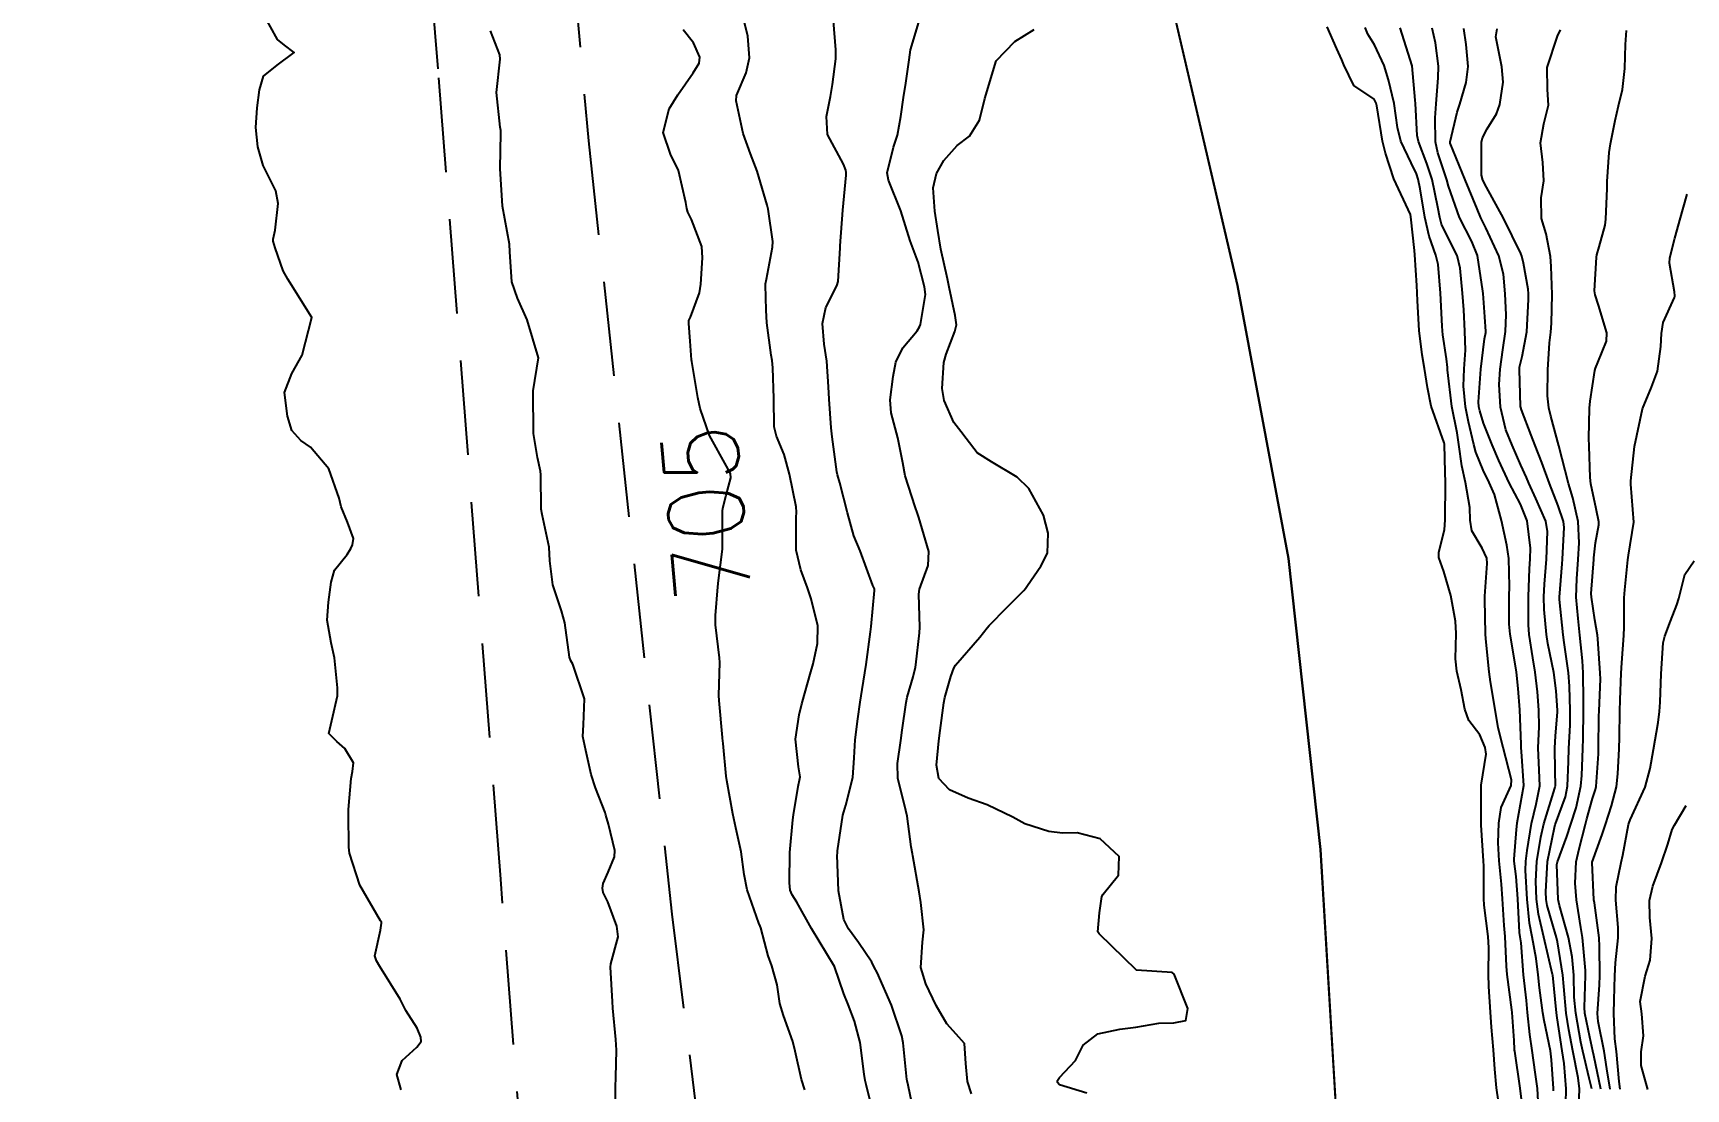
# Model space of a CAD drawing. Header units: metres. Extents: x 298520 to 308411, y 7433745 to 7450750.
# Drawn here: x 305099.4 to 305186.8, y 7438116.7 to 7438172.6 of the extents above; entities that cross this region are included whole.
import ezdxf
from ezdxf.enums import TextEntityAlignment as Align

# ---------------------------------------------------------------- set-up
doc = ezdxf.new("R2010")
doc.units = ezdxf.units.M
doc.header["$LTSCALE"] = 10
doc.linetypes.add('CONTINUO', pattern=[0])
doc.linetypes.add('DASHED', pattern=[0.75, 0.5, -0.25])
for name, color, linetype in [('Cotas', 45, 'Continuous'), ('Curvas de Nivel 1m', 11, 'Continuous'), ('Curvas de Nivel 5m', 15, 'Continuous'), ('Eixo_Estaqueamento', 45, 'CONTINUO'), ('Linha Férrea', 251, 'TRACKS'), ('Vias Secundárias', 230, 'DASHED')]:
    doc.layers.add(name, color=color, linetype=linetype)
doc.styles.add('Style-STANDARD', font='STANDARD.shx')
doc.linetypes.add('TRACKS', pattern='A,0.15,[130,ltypeshp.shx,S=0.25,R=0,X=0,Y=0],0.15', length=0.3)

msp = doc.modelspace()

# ---------------------------------------------------------------- linework, layer by layer
at = {"layer": 'Curvas de Nivel 1m', "flags": 128}
for points, elevation in [([(305118.826, 7438116.703), (305118.591, 7438117.506), (305118.886, 7438118.26), (305119.655, 7438118.957), (305119.881, 7438119.266), (305119.871, 7438119.488), (305119.668, 7438119.963), (305119.074, 7438120.896), (305118.777, 7438121.504), (305117.708, 7438123.219), (305117.519, 7438123.522), (305117.444, 7438123.795), (305117.729, 7438125.151), (305117.796, 7438125.519), (305117.786, 7438125.572), (305117.734, 7438125.645), (305116.646, 7438127.531), (305116.092, 7438129.223), (305116.056, 7438129.537), (305116.042, 7438131.296), (305116.048, 7438131.538), (305116.186, 7438133.178), (305116.256, 7438133.536), (305116.302, 7438134), (305115.845, 7438134.758), (305115.426, 7438135.122), (305115.005, 7438135.548), (305115.166, 7438136.241), (305115.455, 7438137.544), (305115.461, 7438137.963), (305115.295, 7438139.546), (305115.121, 7438140.337), (305114.922, 7438141.55), (305114.99, 7438142.492), (305115.121, 7438143.548), (305115.303, 7438144.196), (305115.965, 7438145.017), (305116.165, 7438145.343), (305116.248, 7438145.536), (305116.31, 7438145.869), (305115.985, 7438146.734), (305115.653, 7438147.543), (305115.553, 7438147.992), (305115.008, 7438149.55), (305114.034, 7438150.69), (305113.518, 7438151.048), (305113.05, 7438151.575), (305112.81, 7438152.338), (305112.657, 7438153.581), (305113.055, 7438154.598), (305113.598, 7438155.567), (305114.113, 7438157.56), (305112.834, 7438159.58), (305112.593, 7438160.029), (305112.159, 7438161.237), (305112.068, 7438161.591), (305112.062, 7438161.693), (305112.169, 7438162.177), (305112.331, 7438163.588), (305112.193, 7438164.253), (305111.537, 7438165.597), (305111.243, 7438166.58), (305111.138, 7438167.601), (305111.214, 7438168.635), (305111.334, 7438169.599), (305111.55, 7438170.318), (305112.276, 7438170.902), (305113.163, 7438171.577), (305112.654, 7438171.952), (305112.29, 7438172.251), (305111.546, 7438173.598)], 703), ([(305130.141, 7438115.365), (305130.153, 7438116.839), (305130.18, 7438117.365), (305130.211, 7438118.808), (305130.179, 7438119.365), (305130.017, 7438121.029), (305129.993, 7438121.367), (305129.894, 7438123.185), (305129.919, 7438123.368), (305130.302, 7438124.79), (305130.235, 7438125.365), (305129.746, 7438126.653), (305129.514, 7438127.137), (305129.475, 7438127.374), (305129.508, 7438127.623), (305129.766, 7438128.218), (305130.109, 7438129.035), (305130.12, 7438129.367), (305129.797, 7438130.757), (305129.655, 7438131.226), (305129.605, 7438131.373), (305129.11, 7438132.675), (305128.881, 7438133.384), (305128.588, 7438134.642), (305128.44, 7438135.391), (305128.472, 7438136.004), (305128.524, 7438137.39), (305127.9, 7438139.209), (305127.792, 7438139.401), (305127.724, 7438139.583), (305127.478, 7438141.404), (305127.3, 7438142.035), (305126.847, 7438143.411), (305126.689, 7438144.685), (305126.653, 7438145.413), (305126.276, 7438147.131), (305126.229, 7438147.418), (305126.211, 7438149.227), (305126.192, 7438149.418), (305126.03, 7438150.153), (305125.826, 7438151.422), (305125.82, 7438151.647), (305125.812, 7438153.423), (305125.813, 7438153.676), (305126.093, 7438155.42), (305125.497, 7438157.426), (305124.985, 7438158.577), (305124.685, 7438159.435), (305124.576, 7438161.019), (305124.552, 7438161.436), (305124.183, 7438163.44), (305124.06, 7438165.442), (305124.095, 7438167.306), (305124.09, 7438167.442), (305124.06, 7438167.618), (305123.865, 7438169.446), (305124.06, 7438171.223), (305124.052, 7438171.443), (305123.551, 7438172.707)], 704), ([(305143.622, 7438116.113), (305143.41, 7438116.983), (305143.363, 7438117.204), (305143.316, 7438117.526), (305143.097, 7438119.208), (305142.797, 7438120.336), (305142.466, 7438121.218), (305142.24, 7438121.773), (305141.73, 7438123.23), (305140.529, 7438125.242), (305139.747, 7438126.625), (305139.507, 7438127.01), (305139.403, 7438127.255), (305139.358, 7438127.657), (305139.372, 7438129.256), (305139.533, 7438130.986), (305139.57, 7438131.253), (305139.818, 7438132.748), (305139.908, 7438133.163), (305139.919, 7438133.249), (305139.831, 7438133.784), (305139.684, 7438135.253), (305139.866, 7438136.545), (305140.006, 7438137.114), (305140.044, 7438137.248), (305140.458, 7438138.681), (305140.605, 7438139.243), (305140.841, 7438140.314), (305140.859, 7438141.241), (305140.509, 7438142.673), (305140.308, 7438143.246), (305139.957, 7438144.203), (305139.717, 7438145.254), (305139.708, 7438146.972), (305139.736, 7438147.254), (305139.707, 7438147.545), (305139.36, 7438149.26), (305139.083, 7438150.314), (305138.677, 7438151.27), (305138.549, 7438151.774), (305138.531, 7438153.273), (305138.476, 7438154.885), (305138.435, 7438155.275), (305138.386, 7438155.565), (305138.164, 7438157.279), (305138.123, 7438157.947), (305138.088, 7438159.281), (305138.095, 7438159.329), (305138.146, 7438159.583), (305138.453, 7438161.276), (305138.47, 7438161.579), (305138.233, 7438163.279), (305138.186, 7438163.487), (305137.645, 7438165.286), (305137.297, 7438166.214), (305136.909, 7438167.293), (305136.537, 7438169.019), (305136.565, 7438169.297), (305137.065, 7438170.502), (305137.236, 7438171.29), (305137.157, 7438172.429), (305136.948, 7438173.294)], 706), ([(305146.006, 7438115.176), (305145.631, 7438116.942), (305145.573, 7438117.181), (305145.566, 7438117.248), (305145.371, 7438119.183), (305145.294, 7438119.556), (305144.751, 7438121.189), (305143.995, 7438122.902), (305143.843, 7438123.199), (305143.707, 7438123.448), (305143.009, 7438124.494), (305142.471, 7438125.219), (305142.227, 7438125.712), (305141.942, 7438127.227), (305141.888, 7438129.122), (305141.891, 7438129.228), (305141.902, 7438129.346), (305142.185, 7438131.224), (305142.337, 7438131.751), (305142.71, 7438133.217), (305142.785, 7438134.27), (305142.834, 7438135.215), (305142.971, 7438136.32), (305143.095, 7438137.212), (305143.209, 7438137.884), (305143.405, 7438139.207), (305143.646, 7438140.93), (305143.678, 7438141.204), (305143.859, 7438143.118), (305143.845, 7438143.201), (305143.764, 7438143.384), (305143.089, 7438145.213), (305142.761, 7438145.998), (305142.428, 7438147.223), (305142.017, 7438148.804), (305141.898, 7438149.231), (305141.865, 7438149.391), (305141.608, 7438151.234), (305141.561, 7438151.721), (305141.448, 7438153.236), (305141.427, 7438153.882), (305141.34, 7438155.238), (305141.196, 7438156.146), (305141.109, 7438157.24), (305141.283, 7438158.081), (305141.857, 7438159.233), (305141.928, 7438159.45), (305142.032, 7438161.231), (305142.044, 7438161.351), (305142.183, 7438163.23), (305142.357, 7438165.082), (305142.358, 7438165.228), (305142.34, 7438165.354), (305142.217, 7438165.67), (305141.377, 7438167.239), (305141.309, 7438168.178), (305141.536, 7438169.237), (305141.631, 7438169.875), (305141.806, 7438171.235), (305141.817, 7438171.705), (305141.681, 7438173.236)], 707), ([(305148.977, 7438116.49), (305148.775, 7438117.143), (305148.689, 7438118.102), (305148.608, 7438119.146), (305148.167, 7438119.652), (305147.673, 7438120.192), (305147.118, 7438121.166), (305146.564, 7438122.301), (305146.305, 7438123.174), (305146.391, 7438124.505), (305146.465, 7438125.173), (305146.31, 7438126.612), (305146.22, 7438127.175), (305145.882, 7438129.078), (305145.861, 7438129.179), (305145.787, 7438129.547), (305145.586, 7438131.182), (305145.516, 7438131.472), (305145.08, 7438133.187), (305145.062, 7438133.96), (305145.251, 7438135.186), (305145.319, 7438135.724), (305145.522, 7438137.184), (305145.587, 7438137.474), (305145.893, 7438138.551), (305146.029, 7438139.051), (305146.047, 7438139.179), (305146.225, 7438140.872), (305146.249, 7438141.177), (305146.202, 7438142.915), (305146.24, 7438143.177), (305146.693, 7438144.442), (305146.733, 7438145.172), (305146.202, 7438146.967), (305146.126, 7438147.179), (305145.998, 7438147.546), (305145.48, 7438149.185), (305145.351, 7438149.865), (305145.079, 7438151.19), (305144.73, 7438152.519), (305144.676, 7438153.194), (305144.834, 7438154.44), (305144.978, 7438155.191), (305145.346, 7438155.942), (305146.11, 7438156.839), (305146.236, 7438157.054), (305146.279, 7438157.178), (305146.544, 7438158.768), (305146.504, 7438159.176), (305146.156, 7438160.472), (305145.896, 7438161.183), (305145.741, 7438161.61), (305145.244, 7438163.189), (305144.593, 7438164.81), (305144.53, 7438165.197), (305144.865, 7438166.555), (305145.066, 7438167.192), (305145.253, 7438168.185), (305145.383, 7438169.189), (305145.516, 7438169.942), (305145.688, 7438171.186), (305145.761, 7438171.713), (305146.196, 7438173.181)], 708), ([(305155.088, 7438116.529), (305153.632, 7438116.968), (305153.527, 7438117.091), (305153.53, 7438117.196), (305153.637, 7438117.358), (305154.481, 7438118.247), (305154.878, 7438119.072), (305155.669, 7438119.672), (305156.816, 7438119.904), (305157.673, 7438120.014), (305158.883, 7438120.23), (305159.675, 7438120.253), (305160.309, 7438120.372), (305160.421, 7438121.003), (305159.701, 7438122.828), (305159.596, 7438122.906), (305157.703, 7438123.04), (305155.731, 7438124.95), (305155.656, 7438125.061), (305155.743, 7438126.059), (305155.876, 7438126.935), (305155.946, 7438127.058), (305156.758, 7438128.061), (305156.798, 7438129.05), (305155.792, 7438129.981), (305154.569, 7438130.298), (305153.795, 7438130.282), (305153.069, 7438130.364), (305151.799, 7438130.766), (305151.168, 7438131.116), (305149.809, 7438131.779), (305148.804, 7438132.137), (305147.817, 7438132.57), (305147.251, 7438133.166), (305147.133, 7438133.867), (305147.262, 7438135.166), (305147.322, 7438135.702), (305147.523, 7438137.163), (305147.58, 7438137.46), (305147.894, 7438138.567), (305148.048, 7438139.011), (305148.141, 7438139.156), (305149.429, 7438140.648), (305149.819, 7438141.132), (305149.924, 7438141.265), (305150.843, 7438142.211), (305151.744, 7438143.112), (305151.838, 7438143.218), (305151.947, 7438143.38), (305152.656, 7438144.406), (305153.002, 7438145.095), (305153.043, 7438146.154), (305152.786, 7438147.098), (305152.014, 7438148.508), (305151.402, 7438149.116), (305150.031, 7438149.919), (305149.287, 7438150.392), (305148.706, 7438151.15), (305148.419, 7438151.526), (305148.051, 7438152.008), (305147.537, 7438153.165), (305147.438, 7438153.8), (305147.524, 7438155.166), (305147.642, 7438155.62), (305148.109, 7438156.812), (305148.184, 7438157.159), (305148.12, 7438157.658), (305147.806, 7438159.163), (305147.707, 7438159.605), (305147.353, 7438161.168), (305147.197, 7438162.146), (305147.048, 7438163.171), (305146.957, 7438164.417), (305147.136, 7438165.171), (305147.527, 7438165.859), (305148.228, 7438166.642), (305148.878, 7438167.15), (305149.4, 7438167.988), (305149.687, 7438169.139), (305150.283, 7438171.13), (305151.269, 7438172.144), (305152.3, 7438172.78)], 709), ([(305178.168, 7438115.341), (305177.998, 7438116.795), (305177.708, 7438118.754), (305177.699, 7438118.799), (305177.697, 7438118.834), (305177.668, 7438119.31), (305177.57, 7438120.801), (305177.558, 7438120.927), (305177.302, 7438122.804), (305177.271, 7438123.243), (305177.193, 7438124.805), (305177.142, 7438125.403), (305177.048, 7438126.807), (305176.999, 7438127.573), (305176.882, 7438128.809), (305176.833, 7438129.77), (305176.854, 7438130.809), (305176.991, 7438131.628), (305177.511, 7438132.803), (305177.535, 7438133.095), (305177.087, 7438134.808), (305176.829, 7438135.844), (305176.661, 7438136.812), (305176.431, 7438138.278), (305176.357, 7438138.815), (305176.182, 7438140.556), (305176.162, 7438140.818), (305176.124, 7438142.635), (305176.128, 7438142.818), (305176.253, 7438144.533), (305176.223, 7438144.817), (305175.978, 7438145.358), (305175.436, 7438146.277), (305175.35, 7438146.83), (305175.331, 7438147.502), (305175.106, 7438148.834), (305174.911, 7438149.716), (305174.752, 7438150.839), (305174.652, 7438151.444), (305174.386, 7438152.845), (305174.155, 7438154.786), (305174.155, 7438154.849), (305174.156, 7438154.911), (305174.098, 7438155.368), (305173.906, 7438156.638), (305173.878, 7438156.844), (305173.867, 7438157.094), (305173.785, 7438158.845), (305173.661, 7438160.351), (305173.531, 7438160.849), (305173.171, 7438161.853), (305172.949, 7438162.859), (305172.707, 7438164.36), (305172.605, 7438164.864), (305172.505, 7438165.155), (305172.222, 7438165.741), (305171.687, 7438166.875), (305171.514, 7438167.607), (305171.325, 7438168.879), (305171.027, 7438170.13), (305170.799, 7438170.885), (305170.294, 7438171.97), (305169.942, 7438172.538), (305169.795, 7438172.898)], 711), ([(305178.945, 7438116.099), (305178.903, 7438116.781), (305178.786, 7438117.643), (305178.625, 7438118.786), (305178.509, 7438119.625), (305178.386, 7438120.789), (305178.319, 7438121.421), (305178.173, 7438122.793), (305178.05, 7438124.473), (305177.993, 7438124.796), (305177.961, 7438125.023), (305177.859, 7438126.798), (305177.771, 7438127.98), (305177.682, 7438128.801), (305177.675, 7438128.91), (305177.8, 7438130.469), (305177.827, 7438130.8), (305177.832, 7438130.829), (305178.179, 7438132.795), (305178.057, 7438134.59), (305178.036, 7438134.797), (305178.038, 7438134.981), (305177.971, 7438136.799), (305177.89, 7438137.935), (305177.803, 7438138.801), (305177.785, 7438138.921), (305177.454, 7438140.805), (305177.407, 7438141.326), (305177.403, 7438142.805), (305177.425, 7438143.331), (305177.397, 7438144.806), (305177.28, 7438145.507), (305177.002, 7438146.81), (305176.629, 7438148.198), (305176.352, 7438148.817), (305176.029, 7438149.471), (305175.651, 7438150.437), (305175.547, 7438150.827), (305175.258, 7438152.035), (305175.098, 7438152.834), (305175.001, 7438153.914), (305175.037, 7438154.836), (305175.098, 7438155.83), (305175.069, 7438156.83), (305175.004, 7438157.957), (305174.943, 7438158.832), (305174.821, 7438160.169), (305174.658, 7438160.835), (305174.173, 7438161.802), (305173.825, 7438162.491), (305173.735, 7438162.847), (305173.645, 7438163.394), (305173.337, 7438164.853), (305173.064, 7438165.7), (305172.613, 7438166.864), (305172.547, 7438167.176), (305172.454, 7438168.867), (305172.442, 7438169.045), (305172.283, 7438170.87), (305171.642, 7438172.877)], 712), ([(305179.756, 7438116.645), (305179.759, 7438116.769), (305179.656, 7438118.284), (305179.589, 7438118.771), (305179.263, 7438120.361), (305179.196, 7438120.777), (305179.016, 7438122.1), (305178.942, 7438122.781), (305178.844, 7438123.655), (305178.619, 7438124.787), (305178.477, 7438125.526), (305178.36, 7438126.791), (305178.269, 7438128.299), (305178.287, 7438128.792), (305178.365, 7438129.368), (305178.582, 7438130.788), (305178.841, 7438131.812), (305179.022, 7438132.782), (305179.003, 7438133.615), (305178.951, 7438134.784), (305178.99, 7438135.909), (305178.985, 7438136.783), (305178.915, 7438137.757), (305178.789, 7438138.787), (305178.666, 7438139.545), (305178.473, 7438140.792), (305178.435, 7438141.299), (305178.427, 7438142.793), (305178.491, 7438144.266), (305178.526, 7438144.792), (305178.539, 7438145.352), (305178.354, 7438146.795), (305178.006, 7438147.685), (305177.412, 7438148.806), (305176.86, 7438149.986), (305176.503, 7438150.815), (305176.054, 7438151.972), (305175.852, 7438152.614), (305175.807, 7438152.824), (305175.792, 7438153.1), (305175.913, 7438154.823), (305176.109, 7438156.419), (305176.169, 7438156.762), (305176.17, 7438156.819), (305176.124, 7438157.584), (305176.033, 7438158.821), (305176.023, 7438158.943), (305175.731, 7438160.824), (305175.428, 7438161.569), (305174.788, 7438162.834), (305174.208, 7438164.5), (305174.108, 7438164.842), (305173.645, 7438166.267), (305173.517, 7438166.851), (305173.502, 7438168.108), (305173.55, 7438168.851), (305173.662, 7438170.235), (305173.668, 7438170.849), (305173.515, 7438172.072), (305173.346, 7438172.854)], 713), ([(305180.411, 7438115.976), (305180.427, 7438116.762), (305180.316, 7438118.101), (305180.213, 7438118.765), (305179.939, 7438120.509), (305179.909, 7438120.768), (305179.711, 7438122.762), (305179.703, 7438122.806), (305179.242, 7438124.777), (305178.962, 7438125.998), (305178.863, 7438126.783), (305178.817, 7438127.735), (305178.865, 7438128.784), (305179.08, 7438130.065), (305179.243, 7438130.778), (305179.822, 7438132.659), (305179.848, 7438132.744), (305179.855, 7438132.77), (305179.835, 7438133.6), (305179.826, 7438134.77), (305179.859, 7438135.425), (305179.96, 7438136.682), (305179.961, 7438136.769), (305179.889, 7438137.809), (305179.767, 7438138.772), (305179.457, 7438140.315), (305179.382, 7438140.778), (305179.258, 7438142.102), (305179.243, 7438142.781), (305179.277, 7438143.456), (305179.376, 7438144.779), (305179.441, 7438146.232), (305179.347, 7438146.78), (305178.818, 7438147.98), (305178.446, 7438148.794), (305178.324, 7438149.093), (305178.032, 7438149.739), (305177.561, 7438150.805), (305177.24, 7438151.619), (305176.946, 7438152.811), (305176.889, 7438154.004), (305176.934, 7438154.812), (305177.077, 7438155.837), (305177.224, 7438156.809), (305177.247, 7438157.688), (305177.201, 7438158.809), (305177.115, 7438159.849), (305176.869, 7438160.813), (305176.178, 7438162.298), (305175.916, 7438162.823), (305175.709, 7438163.306), (305175.082, 7438164.831), (305174.298, 7438166.773), (305174.288, 7438166.839), (305174.666, 7438168.419), (305174.794, 7438168.835), (305175.127, 7438169.975), (305175.234, 7438170.83), (305175.139, 7438171.987), (305175.019, 7438172.833)], 714), ([(305181.773, 7438116.749), (305181.641, 7438117.318), (305181.296, 7438118.754), (305181.197, 7438119.226), (305180.927, 7438120.758), (305180.854, 7438121.596), (305180.821, 7438122.759), (305180.736, 7438123.741), (305180.553, 7438124.762), (305180.062, 7438126.454), (305179.995, 7438126.768), (305179.928, 7438128.621), (305179.957, 7438128.768), (305180.457, 7438130.103), (305180.677, 7438130.761), (305180.944, 7438131.626), (305181.198, 7438132.756), (305181.252, 7438133.335), (305181.307, 7438134.755), (305181.329, 7438135.284), (305181.343, 7438136.755), (305181.339, 7438137.297), (305181.323, 7438138.756), (305181.278, 7438139.387), (305181.147, 7438140.758), (305181.051, 7438141.639), (305180.958, 7438142.76), (305180.981, 7438143.737), (305181.053, 7438144.759), (305181.114, 7438145.626), (305181.066, 7438146.759), (305180.768, 7438148.006), (305180.554, 7438148.765), (305180.043, 7438150.77), (305179.618, 7438152.336), (305179.511, 7438152.778), (305179.442, 7438153.409), (305179.456, 7438154.78), (305179.537, 7438156.208), (305179.606, 7438156.778), (305179.65, 7438157.247), (305179.686, 7438158.777), (305179.637, 7438160.257), (305179.597, 7438160.778), (305179.37, 7438161.977), (305179.125, 7438162.786), (305179.105, 7438163.881), (305179.239, 7438164.785), (305179.186, 7438165.749), (305179.068, 7438166.787), (305179.248, 7438167.79), (305179.48, 7438168.782), (305179.441, 7438169.607), (305179.424, 7438170.783), (305179.962, 7438172.438), (305180.119, 7438172.773)], 716), ([(305182.254, 7438116.744), (305181.881, 7438118.527), (305181.831, 7438118.748), (305181.67, 7438119.483), (305181.41, 7438120.753), (305181.387, 7438121.052), (305181.453, 7438122.752), (305181.449, 7438123.01), (305181.294, 7438124.754), (305181.202, 7438125.291), (305180.961, 7438126.758), (305180.896, 7438127.629), (305180.957, 7438128.758), (305181.102, 7438129.445), (305181.448, 7438130.754), (305181.519, 7438131.039), (305181.816, 7438132.105), (305181.974, 7438132.596), (305182.008, 7438132.748), (305182.124, 7438134.472), (305182.133, 7438134.747), (305182.158, 7438136.459), (305182.162, 7438136.747), (305182.23, 7438138.415), (305182.229, 7438138.747), (305182.104, 7438140.565), (305182.083, 7438140.748), (305181.931, 7438141.567), (305181.755, 7438142.752), (305181.75, 7438142.948), (305181.88, 7438144.751), (305181.889, 7438144.836), (305181.982, 7438145.634), (305182.146, 7438146.594), (305182.148, 7438146.748), (305182.003, 7438147.435), (305181.731, 7438148.753), (305181.689, 7438149.091), (305181.638, 7438150.754), (305181.622, 7438151.179), (305181.652, 7438152.754), (305181.69, 7438153.132), (305181.931, 7438154.752), (305181.965, 7438154.881), (305182.097, 7438155.172), (305182.556, 7438156.298), (305182.571, 7438156.745), (305182.135, 7438158.206), (305181.955, 7438158.752), (305181.927, 7438158.97), (305182.031, 7438160.751), (305182.048, 7438160.867), (305182.168, 7438161.291), (305182.489, 7438162.437), (305182.527, 7438162.747), (305182.583, 7438164.37), (305182.598, 7438164.746), (305182.692, 7438166.281), (305182.762, 7438166.745), (305183.019, 7438167.968), (305183.197, 7438168.741), (305183.395, 7438169.61), (305183.517, 7438170.731), (305183.564, 7438171.999), (305183.604, 7438172.73)], 717), ([(305182.755, 7438116.739), (305182.577, 7438117.812), (305182.427, 7438118.742), (305182.11, 7438120.314), (305182.073, 7438120.746), (305182.186, 7438122.257), (305182.2, 7438122.745), (305182.18, 7438124.292), (305182.163, 7438124.746), (305181.912, 7438126.587), (305181.893, 7438126.749), (305181.799, 7438128.733), (305181.797, 7438128.75), (305182.328, 7438130.215), (305182.503, 7438130.743), (305182.828, 7438131.725), (305183.083, 7438132.737), (305183.16, 7438133.41), (305183.228, 7438134.736), (305183.241, 7438135.354), (305183.264, 7438136.736), (305183.284, 7438137.334), (305183.328, 7438138.736), (305183.358, 7438139.286), (305183.479, 7438140.734), (305183.487, 7438141.175), (305183.496, 7438142.734), (305183.527, 7438143.156), (305183.683, 7438144.733), (305183.718, 7438144.99), (305183.993, 7438146.73), (305183.844, 7438148.732), (305183.847, 7438148.909), (305184.043, 7438150.73), (305184.46, 7438152.724), (305184.929, 7438153.868), (305185.247, 7438154.713), (305185.421, 7438156.025), (305185.458, 7438156.71), (305185.548, 7438157.282), (305186.142, 7438158.619), (305186.169, 7438158.673), (305186.173, 7438158.7), (305186.145, 7438158.913), (305185.88, 7438160.424), (305185.906, 7438160.704), (305186.173, 7438161.755), (305186.376, 7438162.503), (305186.431, 7438162.698), (305186.825, 7438164.072)], 718), ([(305183.272, 7438116.734), (305183.222, 7438117.151), (305183.078, 7438118.736), (305183.004, 7438119.402), (305182.942, 7438120.737), (305182.967, 7438121.461), (305183, 7438122.737), (305183.037, 7438123.412), (305183.179, 7438124.736), (305183.179, 7438125.295), (305183.041, 7438126.737), (305183.058, 7438127.443), (305183.323, 7438128.735), (305183.412, 7438129.108), (305183.724, 7438130.731), (305183.737, 7438130.797), (305183.805, 7438130.983), (305184.599, 7438132.718), (305184.861, 7438133.691), (305185.038, 7438134.712), (305185.289, 7438136.13), (305185.355, 7438136.708), (305185.387, 7438137.201), (305185.453, 7438138.707), (305185.554, 7438140.34), (305185.64, 7438140.704), (305185.931, 7438141.499), (305186.282, 7438142.354), (305186.382, 7438142.696), (305186.702, 7438143.952), (305187.186, 7438144.688)], 719)]:
    msp.add_lwpolyline(points, dxfattribs=dict(at, elevation=elevation))
at = {"layer": 'Curvas de Nivel 5m', "flags": 128}
for points, elevation in [([(305140.163, 7438116.709), (305140.001, 7438117.246), (305139.655, 7438118.742), (305139.53, 7438119.252), (305139.043, 7438120.626), (305138.851, 7438121.262), (305138.7, 7438122.263), (305138.417, 7438123.269), (305138.239, 7438123.793), (305137.844, 7438125.278), (305137.81, 7438125.355), (305137.735, 7438125.516), (305137.125, 7438127.286), (305136.956, 7438128.097), (305136.803, 7438129.29), (305136.526, 7438130.562), (305136.362, 7438131.294), (305136.049, 7438133.069), (305136.016, 7438133.298), (305135.849, 7438135.027), (305135.825, 7438135.3), (305135.822, 7438135.331), (305135.64, 7438137.302), (305135.628, 7438137.551), (305135.668, 7438139.302), (305135.652, 7438139.556), (305135.454, 7438141.305), (305135.443, 7438141.79), (305135.577, 7438143.304), (305135.61, 7438143.642), (305135.811, 7438145.302), (305135.822, 7438145.454), (305135.826, 7438147.302), (305135.836, 7438147.461), (305136.006, 7438148.162), (305136.252, 7438149.065), (305136.249, 7438149.298), (305136.027, 7438149.698), (305135.137, 7438151.309), (305134.64, 7438152.732), (305134.511, 7438153.316), (305134.188, 7438155.223), (305134.174, 7438155.319), (305134.103, 7438156.302), (305134.031, 7438157.24), (305134.03, 7438157.321), (305134.045, 7438157.39), (305134.117, 7438157.564), (305134.596, 7438158.855), (305134.674, 7438159.315), (305134.754, 7438160.717), (305134.73, 7438161.314), (305134.177, 7438162.73), (305133.983, 7438163.126), (305133.928, 7438163.324), (305133.879, 7438163.633), (305133.483, 7438165.331), (305133.07, 7438166.186), (305132.675, 7438167.343), (305133.004, 7438168.586), (305133.458, 7438169.332), (305134.275, 7438170.487), (305134.586, 7438171.01), (305134.624, 7438171.317), (305134.291, 7438172.083), (305133.732, 7438172.763)], 705), ([(305176.934, 7438115.493), (305176.742, 7438116.809), (305176.66, 7438117.797), (305176.576, 7438118.811), (305176.471, 7438120.016), (305176.427, 7438120.813), (305176.341, 7438122.169), (305176.315, 7438122.814), (305176.329, 7438124.209), (305176.3, 7438124.814), (305176.089, 7438126.477), (305176.064, 7438126.817), (305176.066, 7438128.53), (305176.052, 7438128.817), (305175.924, 7438130.697), (305175.92, 7438130.819), (305175.926, 7438132.715), (305175.936, 7438132.819), (305176.201, 7438134.464), (305176.149, 7438134.817), (305175.859, 7438135.473), (305175.279, 7438136.241), (305175.059, 7438136.832), (305174.865, 7438137.859), (305174.644, 7438138.839), (305174.577, 7438139.507), (305174.606, 7438140.84), (305174.576, 7438141.487), (305174.326, 7438142.844), (305173.962, 7438144.125), (305173.692, 7438144.853), (305173.689, 7438145.139), (305173.988, 7438146.321), (305174.021, 7438146.85), (305174.035, 7438148.838), (305174.028, 7438149.353), (305173.993, 7438150.85), (305173.975, 7438150.919), (305173.287, 7438152.858), (305173.083, 7438153.855), (305172.936, 7438154.862), (305172.816, 7438155.575), (305172.654, 7438156.862), (305172.57, 7438158.43), (305172.551, 7438158.864), (305172.53, 7438159.248), (305172.422, 7438160.866), (305172.397, 7438161.098), (305172.21, 7438162.87), (305172.185, 7438163.002), (305171.309, 7438164.879), (305170.872, 7438166.238), (305170.71, 7438166.885), (305170.406, 7438168.743), (305170.379, 7438168.889), (305170.265, 7438169.105), (305169.197, 7438169.831), (305168.661, 7438170.914), (305168.558, 7438171.188), (305168.291, 7438171.767), (305167.789, 7438172.925)], 710), ([(305181.079, 7438115.295), (305181.122, 7438116.755), (305181.06, 7438117.337), (305180.767, 7438118.759), (305180.561, 7438119.875), (305180.427, 7438120.763), (305180.296, 7438122.165), (305180.244, 7438122.765), (305179.972, 7438124.525), (305179.919, 7438124.768), (305179.739, 7438125.352), (305179.418, 7438126.444), (305179.369, 7438126.776), (305179.352, 7438127.183), (305179.44, 7438128.775), (305179.801, 7438130.573), (305179.844, 7438130.728), (305179.865, 7438130.769), (305180.387, 7438132.194), (305180.501, 7438132.763), (305180.538, 7438134.067), (305180.562, 7438134.763), (305180.637, 7438135.99), (305180.642, 7438136.762), (305180.596, 7438138.059), (305180.545, 7438138.764), (305180.321, 7438140.364), (305180.27, 7438140.767), (305180.079, 7438142.631), (305180.077, 7438142.769), (305180.215, 7438144.522), (305180.235, 7438144.767), (305180.32, 7438146.437), (305180.288, 7438146.767), (305180.005, 7438147.597), (305179.535, 7438148.777), (305179.141, 7438149.891), (305178.791, 7438150.789), (305178.58, 7438151.323), (305178.062, 7438152.671), (305178.024, 7438152.8), (305178.015, 7438152.849), (305177.951, 7438154.801), (305177.961, 7438154.934), (305178.1, 7438155.492), (305178.339, 7438156.797), (305178.429, 7438158.506), (305178.433, 7438158.796), (305178.41, 7438159.06), (305178.159, 7438160.425), (305178.075, 7438160.801), (305178.024, 7438160.942), (305177.106, 7438162.811), (305176.207, 7438164.448), (305176.025, 7438164.822), (305175.952, 7438165.086), (305175.942, 7438166.823), (305175.996, 7438167.062), (305176.24, 7438167.535), (305176.733, 7438168.33), (305176.915, 7438168.813), (305177.084, 7438169.999), (305177.017, 7438170.813), (305176.712, 7438172.403), (305176.767, 7438172.815)], 715), ([(305184.744, 7438116.713), (305184.383, 7438117.988), (305184.387, 7438118.719), (305184.505, 7438119.551), (305184.424, 7438120.719), (305184.34, 7438121.371), (305184.591, 7438122.717), (305184.861, 7438123.568), (305184.956, 7438124.712), (305184.852, 7438125.821), (305184.827, 7438126.714), (305185.009, 7438127.467), (305185.471, 7438128.705), (305185.793, 7438129.695), (305186.035, 7438130.464), (305186.15, 7438130.697), (305186.762, 7438131.742)], 720)]:
    msp.add_lwpolyline(points, dxfattribs=dict(at, elevation=elevation))
at = {"layer": 'Eixo_Estaqueamento'}
msp.add_lwpolyline([(305157.36, 7438183.653), (305163.051, 7438159.253), (305165.734, 7438144.803), (305167.442, 7438129.409), (305168.499, 7438111.609), (305168.697, 7438098.822), (305168.452, 7438080.499), (305167.399, 7438065.921), (305165.529, 7438047.968), (305160.498, 7438017.389), (305155.626, 7437993.858), (305150.277, 7437969.227), (305143.477, 7437941.139), (305137.356, 7437914.575)], dxfattribs=at)
at = {"layer": 'Linha Férrea', "flags": 128}
msp.add_lwpolyline([(307827.162, 7434249.95), (307821.558, 7434258.806), (307819.524, 7434262.43), (307816.304, 7434268.219), (307813.681, 7434272.301), (307811.637, 7434275.461), (307798.221, 7434296.136), (307773.738, 7434334.032), (307761.734, 7434352.011), (307752.472, 7434367.888), (307735.134, 7434393.38), (307710.738, 7434431.015), (307694.807, 7434455.28), (307677.699, 7434482.208), (307665.381, 7434501.663), (307643.884, 7434534.842), (307627.559, 7434562.543), (307613.51, 7434586.874), (307596.955, 7434617.47), (307576.402, 7434659.978), (307564.169, 7434687.319), (307541.059, 7434734.946), (307530.172, 7434758.545), (307516.917, 7434785.92), (307501.763, 7434817.247), (307481.679, 7434859.302), (307459.201, 7434904.199), (307442.79, 7434936.268), (307425.275, 7434968.915), (307411.694, 7434992.242), (307402.565, 7435007.679), (307388.848, 7435028.501), (307366.947, 7435058.298), (307352.497, 7435076.75), (307335.708, 7435095.815), (307323.737, 7435108.404), (307304.876, 7435127.211), (307280.641, 7435149.596), (307260.895, 7435166.247), (307239.502, 7435183.006), (307222.59, 7435195.397), (307206.912, 7435206.431), (307191.542, 7435216.923), (307180.978, 7435223.581), (307147.083, 7435245.035), (307110.179, 7435267.866), (307071.327, 7435292.081), (307013.035, 7435328.917), (306934.22, 7435378.293), (306890.853, 7435406.012), (306860.761, 7435425.266), (306830.445, 7435444.172), (306783.165, 7435474.002), (306743.292, 7435499.125), (306730.646, 7435506.804), (306700.006, 7435524.558), (306649.968, 7435556.158), (306620.536, 7435574.685), (306585.884, 7435596.365), (306549.21, 7435619.443), (306511.464, 7435642.992), (306481.3, 7435662.066), (306449.914, 7435681.79), (306417.31, 7435702.158), (306386.499, 7435720.658), (306359.57, 7435735.78), (306332.265, 7435749.95), (306295.736, 7435767.254), (306254.914, 7435784.832), (306234.551, 7435793.029), (306198.8, 7435806.042), (306177.427, 7435813.736), (306139.201, 7435826.142), (306101.034, 7435838.043), (306051.969, 7435853.031), (306008.186, 7435866.647), (306003.579, 7435868.042), (305974.115, 7435878.736), (305939.654, 7435889.448), (305902.227, 7435900.737), (305881.18, 7435906.223), (305868.578, 7435910.192), (305845.541, 7435919.118), (305815.171, 7435933.297), (305786.711, 7435949.033), (305760.876, 7435966.424), (305735.18, 7435986.894), (305723.755, 7435997.052), (305696.097, 7436025.188), (305678.2, 7436047.897), (305661.02, 7436071.863), (305645.017, 7436096.315), (305622.371, 7436129.703), (305596.142, 7436168.749), (305576.091, 7436198.746), (305559.429, 7436223.15), (305539.44, 7436252.716), (305521.42, 7436279.841), (305512.691, 7436292.824), (305499.486, 7436312.983), (305480.027, 7436341.606), (305460.301, 7436370.83), (305441.558, 7436398.43), (305421.25, 7436428.242), (305402.577, 7436456.088), (305384.092, 7436483.75), (305369.125, 7436505.554), (305351.225, 7436532.173), (305338.344, 7436551.44), (305322.726, 7436574.869), (305306.914, 7436598.296), (305293.244, 7436619.058), (305277.818, 7436644.307), (305263.888, 7436668.981), (305254.713, 7436687.725), (305243.781, 7436710.837), (305233.952, 7436734.393), (305225.106, 7436755.865), (305215.533, 7436780.472), (305201.607, 7436815.682), (305193.173, 7436837.83), (305177.384, 7436877.752), (305166.792, 7436904.686), (305153.942, 7436937.689), (305141.501, 7436969.136), (305130.697, 7436996.497), (305122.016, 7437018.504), (305113.061, 7437043.102), (305101.513, 7437072.011), (305093.245, 7437092.935), (305082.037, 7437121.364), (305073.353, 7437143.916), (305060.568, 7437176.453), (305050.18, 7437206.397), (305043.414, 7437227.867), (305037.467, 7437248.165), (305034.526, 7437261.706), (305031.724, 7437274.104), (305028.718, 7437297.869), (305025.03, 7437326.573), (305023.117, 7437358.555), (305023.119, 7437387.114), (305024.829, 7437414.867), (305027.312, 7437439.505), (305027.407, 7437441.256), (305030.711, 7437462.666), (305036.039, 7437488.902), (305042.465, 7437516.919), (305048.776, 7437544.538), (305055.475, 7437572.1), (305062.866, 7437603.389), (305069.498, 7437630.688), (305077.032, 7437662.821), (305085.46, 7437698.138), (305091.819, 7437727.643), (305097.21, 7437749.95), (305103.918, 7437777.268), (305111.101, 7437807.1), (305121.202, 7437849.915), (305125.406, 7437866.973), (305130.992, 7437888.732), (305137.356, 7437914.575), (305143.477, 7437941.139), (305150.277, 7437969.227), (305155.626, 7437993.858), (305160.498, 7438017.389), (305165.529, 7438047.968), (305167.399, 7438065.921), (305168.452, 7438080.499), (305168.697, 7438098.822), (305168.499, 7438111.609), (305167.442, 7438129.409), (305165.734, 7438144.803), (305163.051, 7438159.253), (305157.36, 7438183.653), (305149.712, 7438209.61), (305142.146, 7438230.516), (305132.877, 7438252.552), (305120.435, 7438277.838), (305109.119, 7438297.22), (305107.007, 7438300.233), (305099.258, 7438311.382), (305091.426, 7438322.415), (305083.384, 7438332.797), (305079.569, 7438337.519), (305074.8, 7438344.056), (305056.823, 7438367.077), (305041.935, 7438386.352), (305023.225, 7438411.978), (305005.975, 7438436.561), (304993.284, 7438456.495), (304983.121, 7438473.171), (304969.538, 7438498.699), (304959.938, 7438517.087), (304947.328, 7438543.432), (304933.09, 7438572.791), (304924.306, 7438590.948), (304918.204, 7438604.464), (304911.783, 7438619.158), (304905.926, 7438632.437), (304900.315, 7438648.46), (304895.834, 7438661.886), (304892.174, 7438674.496), (304887.946, 7438691.238), (304884.694, 7438706.937), (304881.848, 7438723.698), (304879.326, 7438740.134), (304878.187, 7438758.916), (304877.537, 7438778.358), (304877.211, 7438799.094), (304877.455, 7438830.881), (304877.861, 7438863.017), (304878.268, 7438892.702), (304878.595, 7438920.109), (304878.677, 7438952.239), (304877.945, 7438980.303), (304876.318, 7439009.018), (304874.936, 7439022.788), (304873.229, 7439037.841), (304870.14, 7439056.141), (304864.855, 7439082.077), (304859.079, 7439105.013), (304850.377, 7439133.889), (304843.057, 7439154.06), (304836.382, 7439171.237), (304828.249, 7439190.114), (304817.674, 7439211.83), (304806.69, 7439232.736), (304796.364, 7439250.871), (304785.222, 7439269.009), (304772.779, 7439289.097), (304755.7, 7439316.738), (304736.912, 7439345.938), (304718.848, 7439374.335), (304700.222, 7439403.624), (304676.465, 7439440.714), (304659.061, 7439468.061), (304641.493, 7439495.549), (304629.289, 7439514.996), (304612.29, 7439541.915), (304598.786, 7439563.312), (304583.088, 7439588.524), (304568.608, 7439611.383), (304554.371, 7439633.59), (304540.465, 7439656.114), (304527.858, 7439675.88), (304515.488, 7439695.965), (304501.015, 7439718.74), (304492.557, 7439732.179), (304481.09, 7439749.95), (304464.698, 7439773.555), (304458.701, 7439781.55), (304447.468, 7439795.482), (304430.85, 7439814.016), (304417.942, 7439826.867), (304407.625, 7439836.385), (304393.358, 7439848.486), (304380.404, 7439858.342), (304362.661, 7439870.737), (304347.086, 7439880.296), (304333.248, 7439887.82), (304320.73, 7439894.061), (304304.927, 7439900.989), (304286.443, 7439908.157), (304266.642, 7439915.416), (304246.691, 7439922.501), (304225.186, 7439929.977), (304198.999, 7439939.195), (304168.468, 7439950.001), (304152.888, 7439955.629), (304135.919, 7439962.486), (304121.351, 7439968.798), (304105.783, 7439976.385), (304088.736, 7439985.334), (304071.183, 7439995.831), (304051.503, 7440008.737), (304042.509, 7440015.334), (304023.022, 7440030.473), (304002.682, 7440048.64), (303992.184, 7440058.522), (303980.444, 7440070.491), (303965.024, 7440086.226), (303949.368, 7440102.496), (303932.051, 7440120.671), (303917.21, 7440136.166), (303903.071, 7440150.772), (303879.085, 7440174.998), (303863.629, 7440189.711), (303849.061, 7440203.116), (303838.551, 7440211.886), (303825.964, 7440222.577), (303811.471, 7440233.814), (303798.026, 7440243.583), (303789.167, 7440249.782, 0.048699), (303782.733, 7440254.326, -0.013971), (303778.977, 7440256.716, 0.011385), (303767.539, 7440264.078, 0.000455), (303759.243, 7440269.144, 0.004014), (303749.319, 7440275.082, 0.008965), (303739.521, 7440280.605), (303729.166, 7440286.199), (303717.711, 7440292.151), (303693.717, 7440304.367), (303679.104, 7440311.896), (303660.942, 7440321.331), (303642.972, 7440330.918), (303636.468, 7440334.548), (303624.836, 7440341.295), (303611.994, 7440348.943), (303603.079, 7440354.598), (303596.281, 7440359.102), (303587.51, 7440365.427), (303578.605, 7440372.221), (303569.48, 7440379.633), (303558.633, 7440389.129), (303549.894, 7440397.253), (303541.539, 7440405.465), (303534.882, 7440412.293), (303523.465, 7440424.473), (303512.292, 7440437.463), (303502.617, 7440449.258), (303497.008, 7440456.501), (303488.044, 7440468.694), (303481.424, 7440477.682), (303475.375, 7440486.349), (303465.786, 7440500.535), (303456.113, 7440515.599), (303445.613, 7440532.252), (303432.87, 7440552.628), (303423.186, 7440568.064, -0.000757), (303417.987, 7440576.145, 0.007668), (303411.654, 7440585.694), (303403.602, 7440597.441), (303394.768, 7440609.244), (303388.857, 7440616.919), (303381.264, 7440625.91), (303374.43, 7440633.824), (303364.889, 7440644.089), (303358.774, 7440650.239), (303349.646, 7440658.739), (303339.722, 7440667.523), (303332.656, 7440673.464), (303326.724, 7440678.049, -0.018136), (303320.919, 7440682.537, 0.027105), (303312.535, 7440688.782, -0.001525), (303306.785, 7440692.624), (303296.835, 7440699.316), (303291.583, 7440702.647), (303280.845, 7440709.238, 0.008003), (303271.247, 7440714.648, 0.013057), (303255.936, 7440722.447, -0.001991), (303248.373, 7440726.091, 0.012147), (303243.6, 7440728.272, -0.002135), (303237.368, 7440730.971), (303223.7, 7440736.96), (303210.103, 7440742.741), (303193.904, 7440749.566), (303189.82, 7440751.298), (303177.394, 7440756.464), (303158.988, 7440764.273), (303141.646, 7440771.615), (303117.098, 7440781.981), (303101.554, 7440788.524), (303093.446, 7440792.234), (303076.052, 7440800.18), (303054.932, 7440810.372), (303040.156, 7440817.979), (303025.349, 7440825.886), (303013.344, 7440832.756), (303004.06, 7440838.538), (302994.271, 7440845.093), (302982.623, 7440853.413), (302969.58, 7440863.652), (302962.58, 7440869.547), (302953.339, 7440877.801), (302943.024, 7440887.539), (302938.586, 7440892.147), (302933.331, 7440897.537), (302924.321, 7440907.75), (302915.904, 7440917.945), (302907.517, 7440928.751), (302899.78, 7440938.97), (302892.734, 7440949.154), (302888.762, 7440955.109), (302884.574, 7440961.747), (302879.485, 7440969.887), (302873.287, 7440980.614), (302867.777, 7440990.898), (302859.79, 7441006.768), (302851.229, 7441025.298), (302846.823, 7441035.61), (302841.669, 7441047.987), (302837.148, 7441059.318), (302829.38, 7441078.789), (302825.24, 7441088.834), (302821.857, 7441097.357), (302816.249, 7441111.473), (302810.672, 7441125.205), (302804.678, 7441140.046), (302799.05, 7441153.537), (302792.202, 7441169.326), (302786.803, 7441181.368), (302782.699, 7441189.728), (302780.991, 7441193.272, -0.024435), (302778.706, 7441197.526, 0.018839), (302775.042, 7441204.531), (302769.048, 7441215.01), (302764.16, 7441223.098), (302758.012, 7441232.567), (302751.033, 7441242.929), (302746.425, 7441249.467, 0.01417), (302742.29, 7441255.115, -0.010578), (302734.95, 7441264.491, 0.026045), (302726.645, 7441274.447), (302714.77, 7441287.265), (302702.588, 7441299.413), (302690.064, 7441310.886), (302682.561, 7441317.234), (302675.22, 7441323.247), (302666.869, 7441329.42, 0.027574), (302658.671, 7441335.283, -0.011091), (302655.152, 7441337.629, 0.01172), (302645.719, 7441343.898, 0.006642), (302635.246, 7441350.318, 0.010482), (302620.241, 7441358.823, 0.013683), (302599.223, 7441369.429, 0.008553), (302586.726, 7441375.052, 0.011788), (302575.046, 7441379.747, 0.002778), (302570.558, 7441381.4), (302560.876, 7441384.907), (302551.005, 7441388.04), (302546.217, 7441389.527, -0.019135), (302544.903, 7441389.88, 0.019296), (302522.937, 7441395.786, 0.000461), (302511.662, 7441398.344, 0.010049), (302501.513, 7441400.424), (302492.392, 7441402.102), (302485.288, 7441403.295), (302471.447, 7441405.533), (302444.869, 7441409.521), (302415.277, 7441413.929), (302384.345, 7441418.639), (302365.976, 7441421.32), (302360.247, 7441421.986), (302338.704, 7441425.134), (302306.002, 7441430.395), (302286.923, 7441434.198), (302278.604, 7441436.007), (302270.237, 7441438.277), (302260.05, 7441441.209), (302248.718, 7441444.793), (302234.932, 7441449.831), (302225.681, 7441453.688), (302223.91, 7441454.587), (302211.722, 7441460.078), (302198.55, 7441466.939), (302185.194, 7441474.434), (302176.266, 7441480.044), (302166.746, 7441486.088), (302155.705, 7441493.817), (302145.197, 7441501.908), (302133.651, 7441511.457), (302124.111, 7441520.003), (302113.796, 7441530.075), (302104.384, 7441540.03), (302095.467, 7441550.013), (302086.579, 7441560.931), (302077.65, 7441573.115), (302070.772, 7441583.077), (302062.647, 7441595.881), (302055.334, 7441608.401), (302048.687, 7441620.587), (302040.377, 7441636.793), (302032.957, 7441653.052), (302027.217, 7441666.295), (302023.745, 7441674.151), (302020.233, 7441682.946), (302013.855, 7441699.656), (302006.743, 7441720.028), (302000.143, 7441739.465), (301996.81, 7441749.517), (301993.173, 7441760.442), (301988.741, 7441774.004), (301985.313, 7441784.598), (301976.672, 7441811.028), (301970.969, 7441828.13), (301966.757, 7441840.46), (301961.824, 7441854.796), (301956.599, 7441869.324), (301952.694, 7441879.426), (301950.212, 7441885.776), (301947.263, 7441893.123), (301942.827, 7441902.996), (301936.943, 7441915.47), (301925.249, 7441938.089), (301919.939, 7441947.811), (301913.515, 7441959.082), (301904.124, 7441974.92), (301894.52, 7441990.438), (301891.413, 7441995.461), (301886.489, 7442003.183), (301878.67, 7442015.285), (301873.464, 7442023.436), (301865.157, 7442036.288), (301855.839, 7442050.938), (301845.976, 7442066.833), (301838.272, 7442079.461), (301830.416, 7442092.887), (301825.548, 7442101.779), (301821.376, 7442109.453), (301815.662, 7442120.908), (301811.106, 7442130.238), (301807.699, 7442137.999), (301806.423, 7442140.601, 0.023261), (301801.857, 7442152.453, -0.028715), (301797.552, 7442164.003, 0.012936), (301793.732, 7442175.332, -0.025942), (301792.423, 7442179.575, 0.006006), (301789.905, 7442189.062, -0.014708), (301788.14, 7442196.216), (301785.975, 7442206.246), (301784.367, 7442214.306, 0.006026), (301783.559, 7442218.841, -0.007665), (301782.521, 7442224.78, -0.006079), (301780.959, 7442235.44, -0.002739), (301779.703, 7442245.206), (301779.178, 7442249.477), (301778.675, 7442254.381), (301778.065, 7442260.482), (301777.318, 7442271.291), (301776.984, 7442275.413), (301775.911, 7442292.595), (301775.204, 7442301.965), (301774.189, 7442318.205), (301773.646, 7442327.416), (301773.089, 7442335.875), (301772.127, 7442350.268), (301771.292, 7442362.115), (301770.725, 7442371.572), (301769.865, 7442382.07), (301768.552, 7442394.647), (301768.148, 7442398.421), (301767.394, 7442406.074), (301767.009, 7442408.608), (301766.499, 7442411.782), (301764.779, 7442423.533), (301763.465, 7442430.863), (301760.77, 7442444.807), (301759.479, 7442450.076), (301758.259, 7442454.401), (301755.339, 7442466.071), (301751.665, 7442478.105, 0.014406), (301747.843, 7442489.506, -0.000078), (301746.016, 7442494.48), (301743.45, 7442501.467), (301738.686, 7442513.328), (301735.709, 7442520.321), (301732.431, 7442527.285), (301727.104, 7442538.17), (301722.927, 7442546.111, 0.012187), (301718.524, 7442554.109, 0.000535), (301713.357, 7442562.952, 0.014127), (301707.985, 7442571.558, 0.00131), (301703.078, 7442578.904, 0.005502), (301696.107, 7442589.038, 0.012739), (301690.664, 7442596.364, -0.003293), (301687.73, 7442600.161, 0.014011), (301683.494, 7442605.405), (301674.266, 7442616.2), (301665.746, 7442625.395), (301657.648, 7442633.669), (301647.393, 7442643.457), (301636.008, 7442653.979), (301626.6, 7442662.308), (301605.302, 7442680.695), (301585.626, 7442697.221), (301571.106, 7442709.224), (301556.026, 7442721.963), (301546.373, 7442729.879), (301533.385, 7442740.748), (301522.722, 7442749.605), (301509.812, 7442760.238), (301495.057, 7442772.28), (301477.473, 7442786.656), (301465.134, 7442796.879), (301456.431, 7442804.066), (301435.244, 7442821.757), (301421.836, 7442832.858), (301396.975, 7442853.686), (301385.141, 7442863.625), (301370.663, 7442875.779), (301364.72, 7442880.333), (301363.394, 7442881.709), (301340.635, 7442900.571), (301323.028, 7442915.478), (301312.785, 7442924.11), (301300.577, 7442934.699), (301285.849, 7442948.16), (301276.269, 7442957.316), (301270.655, 7442962.881), (301259.99, 7442974.031), (301253.515, 7442981.219), (301247.895, 7442987.531), (301240.384, 7442996.742), (301229.998, 7443009.989), (301221.855, 7443021.632), (301213.131, 7443035.04), (301205.731, 7443047.193), (301200.054, 7443057.202), (301196.13, 7443064.495), (301190.777, 7443075.159), (301186.743, 7443083.781), (301181.573, 7443095.717), (301178.314, 7443103.871), (301173.662, 7443116.191), (301169.173, 7443129.408), (301164.144, 7443147.31, -0.01791), (301159.61, 7443166.203, -0.00496), (301157.559, 7443176.875, -0.011511), (301154.972, 7443193.236, -0.007375), (301153.508, 7443205.472), (301152.718, 7443213.017, -0.00222), (301152.224, 7443222.44), (301151.729, 7443232.749), (301151.603, 7443240.182), (301151.639, 7443249.448), (301151.725, 7443255.841, -0.000163), (301152.025, 7443263.846, -0.011094), (301152.62, 7443273.75), (301153.007, 7443278.435), (301153.225, 7443280.621), (301153.695, 7443286.694, -0.028501), (301154.086, 7443291.63), (301155.314, 7443300.595), (301156.339, 7443307.456), (301157.491, 7443314.977), (301159.202, 7443325.07), (301161.789, 7443338.495), (301165.144, 7443354.564), (301169.449, 7443374.231), (301172.81, 7443391.595), (301174.68, 7443401.171), (301178.924, 7443420.669), (301181.694, 7443433.864), (301184.295, 7443446.536), (301187.696, 7443463.235), (301190.748, 7443479.811), (301192.552, 7443489.809), (301194.095, 7443499.341), (301196.062, 7443513.194), (301197.815, 7443528.847), (301198.978, 7443543.028), (301199.581, 7443554.271), (301200.059, 7443564.719), (301200.282, 7443573.9), (301200.162, 7443588.233), (301199.927, 7443598.374), (301199.281, 7443610.703), (301198.702, 7443618.87), (301198.183, 7443625.385), (301197.204, 7443633.937, -0.007667), (301196.167, 7443643.146, 0.025395), (301194.851, 7443652, -0.01031), (301194.43, 7443654.342), (301193.513, 7443660.134), (301192.135, 7443668.077), (301188.578, 7443684.771), (301185.498, 7443697.176), (301182.785, 7443706.834), (301181.462, 7443711.268), (301177.711, 7443723.713), (301173.808, 7443734.628), (301171.261, 7443741.672), (301169.728, 7443745.668), (301168.223, 7443749.256), (301166.222, 7443754.29), (301158.307, 7443772.479), (301152.394, 7443784.66), (301147.869, 7443793.508), (301140.961, 7443806.331), (301134.742, 7443816.987), (301130.672, 7443823.903), (301127.116, 7443829.58), (301117.999, 7443843.643), (301110.123, 7443855.073), (301103.904, 7443863.685), (301096.373, 7443873.957), (301091.515, 7443880.268), (301082.097, 7443891.988), (301075.191, 7443900.343), (301066.669, 7443910.076), (301057.942, 7443919.52), (301047.68, 7443929.617), (301040.637, 7443936.582), (301031.883, 7443944.37), (301023.758, 7443951.563), (301019.288, 7443955.054), (301009.556, 7443962.804), (300997.58, 7443972.16), (300983.871, 7443982.451), (300964.188, 7443997.461), (300944.108, 7444013.327), (300932.299, 7444022.947), (300914.026, 7444037.339), (300891.313, 7444055.807), (300879.97, 7444064.814), (300848.153, 7444089.828), (300830.362, 7444103.6), (300820.582, 7444111.406), (300808.788, 7444120.923), (300790.074, 7444136.492), (300778.414, 7444146.774), (300770.686, 7444153.71), (300758.584, 7444165.332), (300747.358, 7444176.88), (300740.382, 7444184.133), (300726.752, 7444199.558), (300715.031, 7444213.522), (300701.451, 7444231.207), (300695.757, 7444239.063), (300691.098, 7444245.691), (300688.496, 7444249.683), (300679.245, 7444263.561), (300673.509, 7444272.713), (300665.013, 7444287.411), (300658.593, 7444299.121), (300654.523, 7444306.913), (300645.889, 7444324.778), (300638.775, 7444340.504), (300632.002, 7444357.092), (300623.229, 7444381.315), (300618.039, 7444396.735), (300611.737, 7444416.065), (300609.685, 7444423.435), (300606.998, 7444434.668), (300602.946, 7444451.568), (300599.969, 7444467.01), (300597.626, 7444480.248), (300594.733, 7444500.078), (300593.893, 7444507.369), (300592.267, 7444522.787), (300591.511, 7444531.442), (300590.493, 7444544.959), (300589.841, 7444557.299), (300589.096, 7444574.018), (300588.343, 7444602.107), (300587.685, 7444624.209), (300587.294, 7444638.301), (300586.409, 7444654.83), (300585.213, 7444670.921), (300583.32, 7444689.362), (300581.913, 7444699.787), (300579.93, 7444713.25), (300577.016, 7444730.379), (300574.607, 7444742.839), (300573.261, 7444749.503), (300571.951, 7444755.507), (300567.968, 7444771.617), (300563.223, 7444789.714), (300556.388, 7444811.413), (300552.813, 7444821.862), (300552.051, 7444823.547), (300548.135, 7444834.224), (300543.898, 7444845.238), (300538.737, 7444857.627), (300534.37, 7444867.272, 0.016186), (300529.659, 7444877.358), (300521.065, 7444894.307), (300515.468, 7444904.77), (300506.539, 7444920.708), (300501.331, 7444929.076), (300498.824, 7444933.12), (300487.096, 7444951.631), (300473.997, 7444971.561), (300463.472, 7444987.491), (300453.773, 7445002.708), (300450.06, 7445008.599), (300443.364, 7445019.573), (300432.151, 7445039.253), (300421.263, 7445060.113), (300412.901, 7445077.325), (300404.443, 7445096.117), (300400.04, 7445106.506), (300395.554, 7445118.008), (300385.79, 7445146.048), (300379.043, 7445169.005), (300374.061, 7445187.954), (300369.452, 7445208.366), (300365.384, 7445228.498), (300362.756, 7445242.388), (300361.678, 7445249.758), (300360.143, 7445261.703), (300359.094, 7445273.894), (300358.442, 7445281.783), (300357.503, 7445297.711), (300357.204, 7445314.251), (300357.2, 7445325.495), (300357.632, 7445341.062), (300358.792, 7445365.539), (300359.702, 7445378.899), (300360.824, 7445394.556), (300361.814, 7445408.831), (300364.105, 7445434.807), (300365.553, 7445451.778), (300367.396, 7445471.835), (300368.852, 7445486.766), (300370.027, 7445499.471), (300371.464, 7445515.344), (300372.683, 7445526.312), (300373.395, 7445530.963), (300374.893, 7445547.685), (300376.205, 7445560.819), (300377.581, 7445575.805), (300379.871, 7445599.676), (300382.66, 7445627.08), (300384.233, 7445644.036), (300384.749, 7445648.276), (300386.133, 7445663.647)], format="xyb", dxfattribs=at)
at = {"layer": 'Vias Secundárias'}
for points in [[(305091.432, 7437949.091), (305093.318, 7437956.429), (305105.538, 7437990.098), (305117.336, 7438014.292), (305124.239, 7438030.698), (305127.113, 7438040.745), (305128.121, 7438056.15), (305128.265, 7438074.234), (305124.095, 7438127.853), (305120.785, 7438170.714), (305118.341, 7438199.785), (305117.187, 7438217.807, 0.013873), (305115.894, 7438231.873, 0.04849), (305113.307, 7438243.642, 0.058554), (305106.984, 7438257.421), (305097.547, 7438276.213), (305087.01, 7438295.026), (305079.739, 7438307.189), (305064.456, 7438328.486), (305041.363, 7438356.024), (305023.707, 7438378.768), (305008.419, 7438395.44)], [(305125.138, 7438206.707), (305128.733, 7438166.892), (305133.136, 7438125.988), (305136.235, 7438101.192), (305138.355, 7438067.305), (305139.337, 7438039.583, 0.061396), (305141.565, 7438025.598, -0.06379), (305143.319, 7438014.243, 0.070867)]]:
    msp.add_lwpolyline(points, format="xyb", dxfattribs=at)

# ---------------------------------------------------------------- texts
at = {"layer": 'Cotas', "style": 'Style-STANDARD'}
msp.add_text('705', height=4, rotation=95.25494, dxfattribs=at).set_placement((305134.945, 7438147.211, 705), align=Align.MIDDLE_CENTER)

doc.saveas('drawing.dxf')
